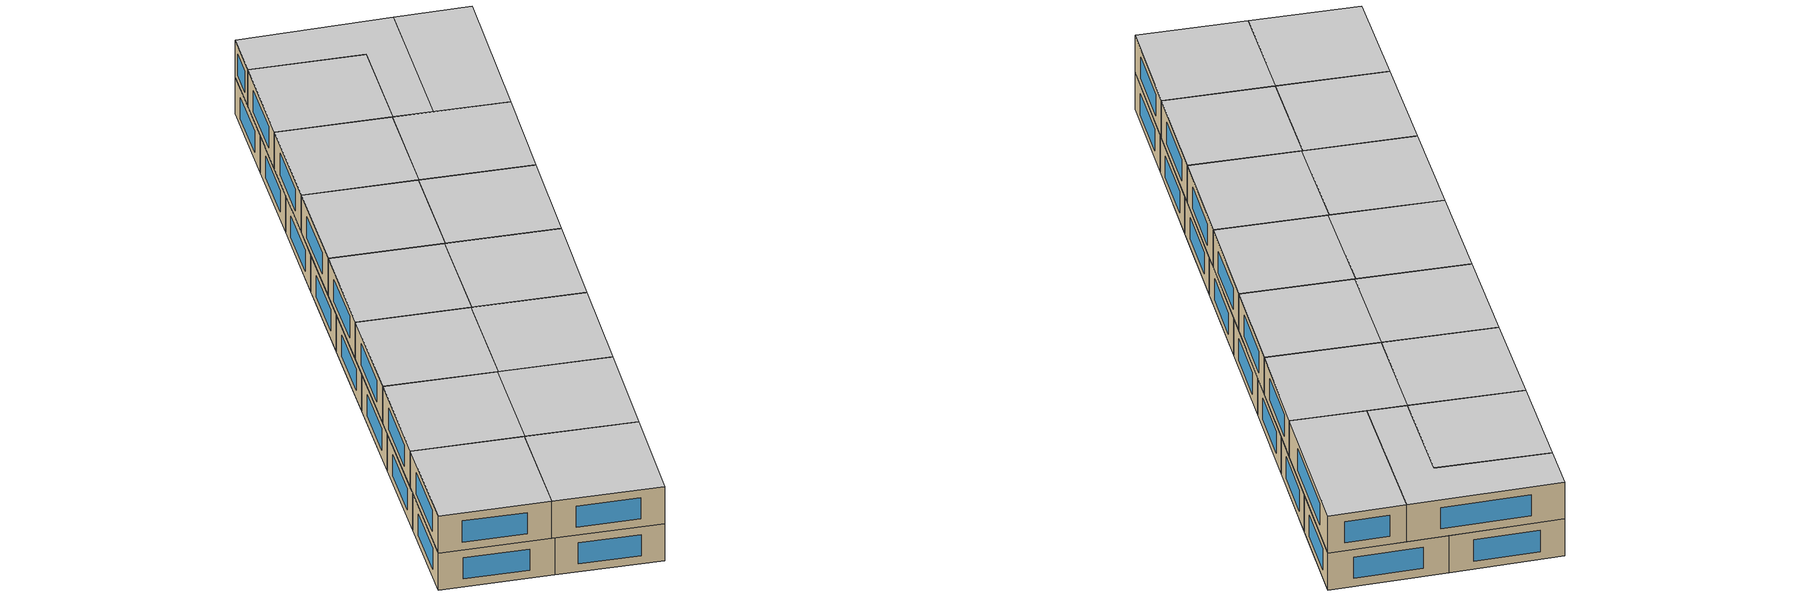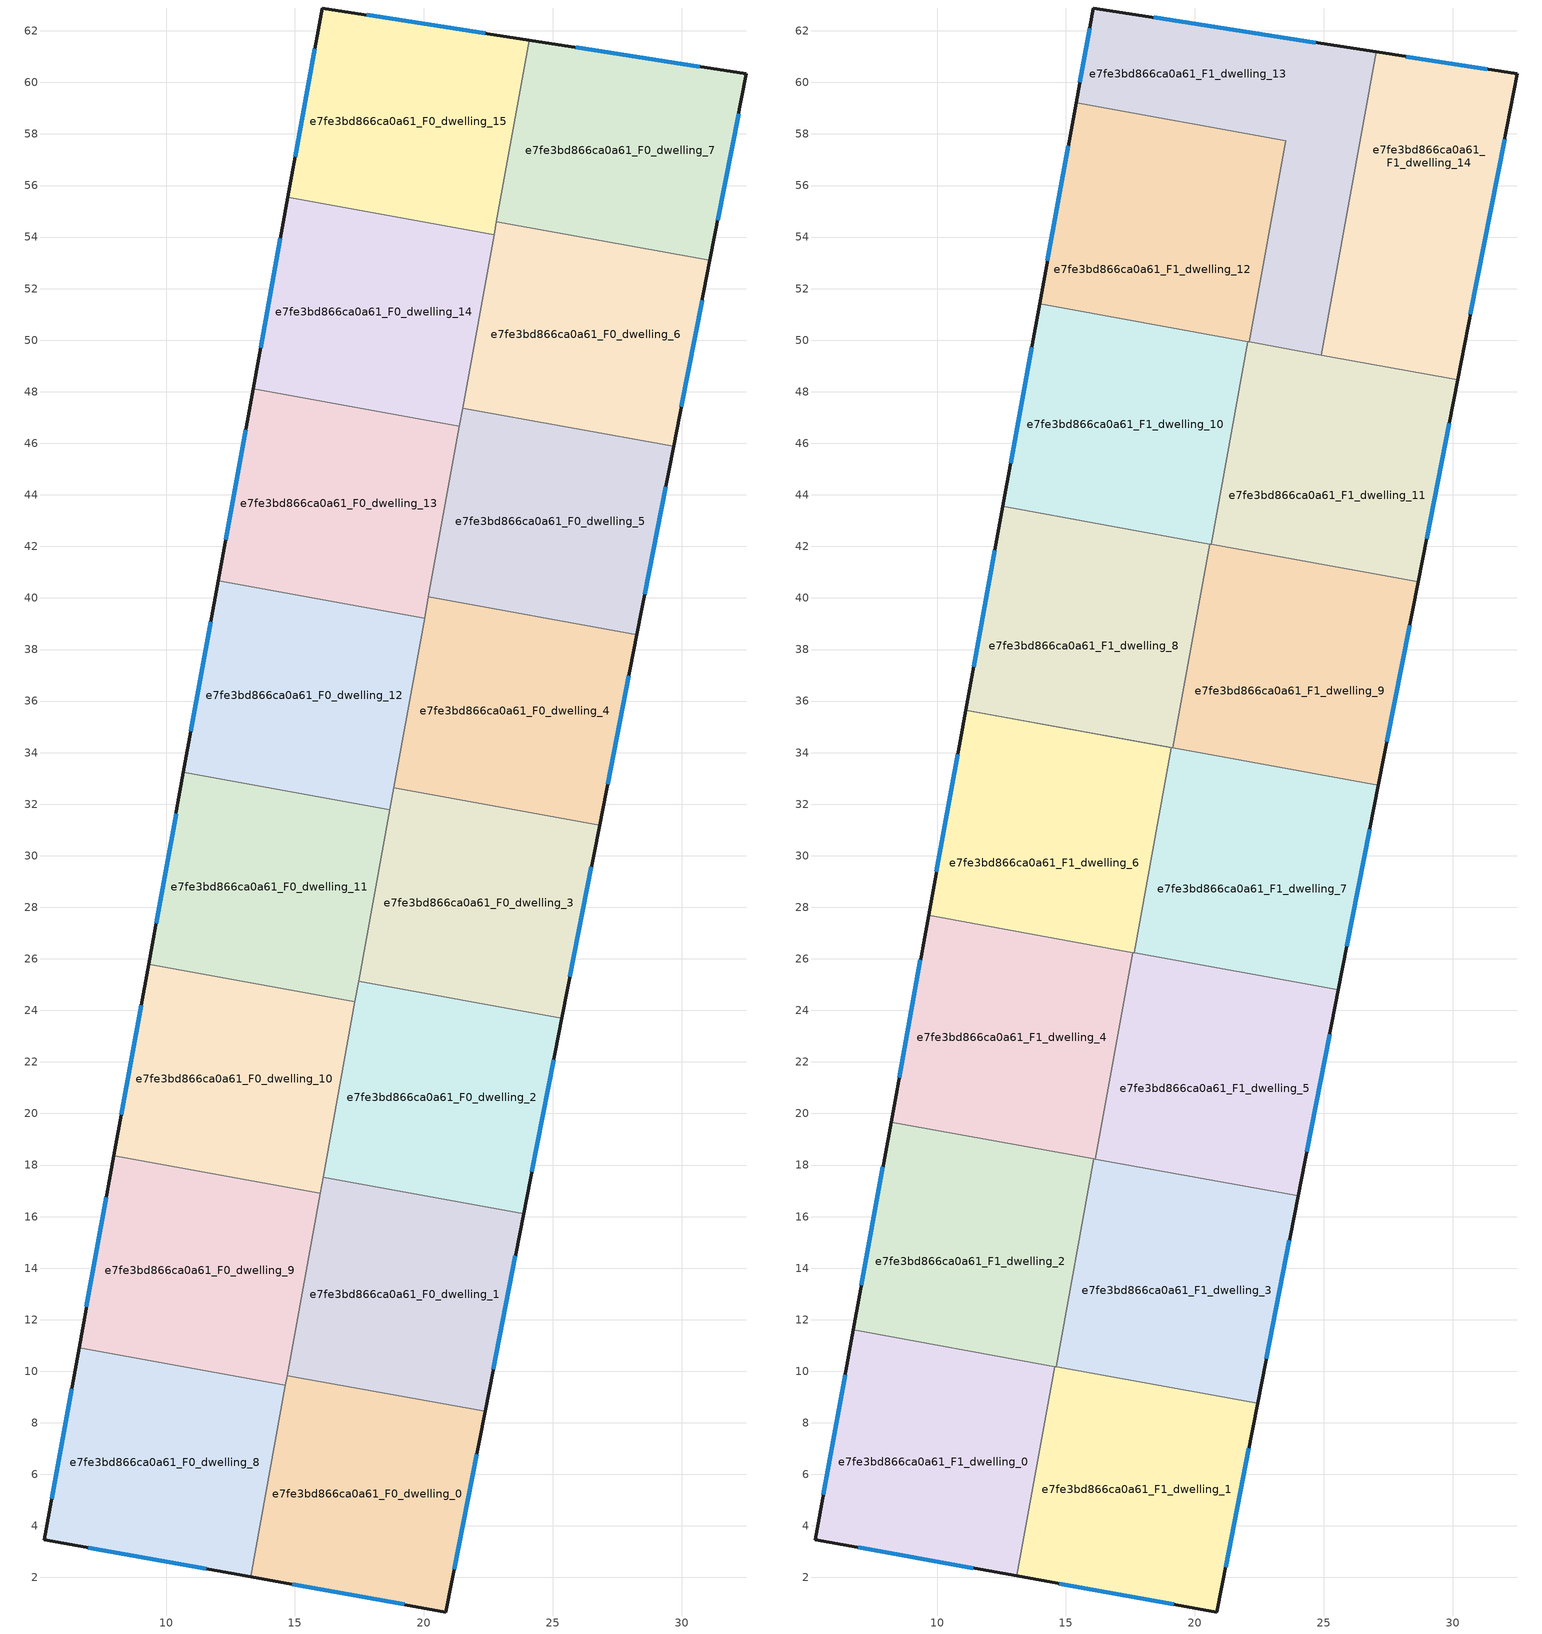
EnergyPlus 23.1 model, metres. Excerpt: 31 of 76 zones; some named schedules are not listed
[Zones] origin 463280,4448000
e7fe3bd866ca0a61_F0_dwelling_0
 floor ground (EU_floor_Construction): 22.37,8.44 20.85,0.66 13.28,2.03 14.69,9.83 z0
 wall outside (EU_wall_Construction): 13.28,2.03 20.85,0.66 22.37,8.44 z0:3
 wall to e7fe3bd866ca0a61_F0_dwelling_1 (EU_wall_Construction): 22.37,8.44 14.69,9.83 z0:3
 wall to e7fe3bd866ca0a61_F0_dwelling_8 (EU_wall_Construction): 14.63,9.46 13.28,2.03 z0:3
 wall to e7fe3bd866ca0a61_F0_dwelling_9 (EU_wall_Construction): 14.69,9.83 14.63,9.46 z0:3
 window (EU_Window_Construction): 21.18,2.33 22.05,6.77 / 14.9,1.73 19.23,0.95 z0.64:2.36
 ceiling adiabatic (EU_roof_Construction): 20.85,0.66 22.37,8.44 14.69,9.83 13.28,2.03 z3
e7fe3bd866ca0a61_F0_dwelling_1
 floor ground (EU_floor_Construction): 23.87,16.12 22.37,8.44 14.69,9.83 16.09,17.53 z0
 wall outside (EU_wall_Construction): 22.37,8.44 23.87,16.12 z0:3
 wall to e7fe3bd866ca0a61_F0_dwelling_2 (EU_wall_Construction): 23.87,16.12 16.09,17.53 z0:3
 wall to e7fe3bd866ca0a61_F0_dwelling_9 (EU_wall_Construction): 15.98,16.9 14.69,9.83 z0:3
 wall to e7fe3bd866ca0a61_F0_dwelling_10 (EU_wall_Construction): 16.09,17.53 15.98,16.9 z0:3
 window (EU_Window_Construction): 22.7,10.08 23.55,14.47 z0.64:2.36
e7fe3bd866ca0a61_F0_dwelling_10
 floor ground (EU_floor_Construction): 17.33,24.34 15.98,16.9 7.97,18.35 9.32,25.79 z0
 wall outside (EU_wall_Construction): 9.32,25.79 7.97,18.35 z0:3
 wall to e7fe3bd866ca0a61_F0_dwelling_9 (EU_wall_Construction): 7.97,18.35 15.98,16.9 z0:3
 wall to e7fe3bd866ca0a61_F0_dwelling_11 (EU_wall_Construction): 17.33,24.34 9.32,25.79 z0:3
 wall to e7fe3bd866ca0a61_F0_dwelling_2 (EU_wall_Construction): 16.09,17.53 17.33,24.34 z0:3
 window (EU_Window_Construction): 9.03,24.2 8.26,19.95 z0.64:2.36
 ceiling adiabatic (EU_roof_Construction): 16.14,18.23 17.25,24.35 9.32,25.79 8.21,19.67 z3
e7fe3bd866ca0a61_F0_dwelling_11
 floor ground (EU_floor_Construction): 18.68,31.78 17.33,24.34 9.32,25.79 10.67,33.23 z0
 wall outside (EU_wall_Construction): 10.67,33.23 9.32,25.79 z0:3
 wall to e7fe3bd866ca0a61_F0_dwelling_12 (EU_wall_Construction): 18.68,31.78 10.67,33.23 z0:3
 wall to e7fe3bd866ca0a61_F0_dwelling_3 (EU_wall_Construction): 17.47,25.13 18.68,31.78 z0:3
 wall to e7fe3bd866ca0a61_F0_dwelling_2 (EU_wall_Construction): 17.33,24.34 17.47,25.13 z0:3
 window (EU_Window_Construction): 10.39,31.64 9.61,27.38 z0.64:2.36
 ceiling adiabatic (EU_roof_Construction): 17.25,24.35 17.59,26.24 9.67,27.68 9.32,25.79 z3; 17.67,26.23 18.68,31.78 18.65,31.78 17.65,26.23 z3
e7fe3bd866ca0a61_F0_dwelling_12
 floor ground (EU_floor_Construction): 20.03,39.22 18.68,31.78 10.67,33.23 12.03,40.67 z0
 wall outside (EU_wall_Construction): 12.03,40.67 10.67,33.23 z0:3
 wall to e7fe3bd866ca0a61_F0_dwelling_13 (EU_wall_Construction): 20.03,39.22 12.03,40.67 z0:3
 wall to e7fe3bd866ca0a61_F0_dwelling_4 (EU_wall_Construction): 18.83,32.63 20.03,39.22 z0:3
 wall to e7fe3bd866ca0a61_F0_dwelling_3 (EU_wall_Construction): 18.68,31.78 18.83,32.63 z0:3
 window (EU_Window_Construction): 11.74,39.08 10.96,34.82 z0.64:2.36
 ceiling adiabatic (EU_roof_Construction): 18.68,31.78 20.03,39.22 12.03,40.67 10.67,33.23 11.11,35.64 19.09,34.19 18.65,31.78 z3
e7fe3bd866ca0a61_F0_dwelling_13
 floor ground (EU_floor_Construction): 21.38,46.66 20.03,39.22 12.03,40.67 13.38,48.11 z0
 wall outside (EU_wall_Construction): 13.38,48.11 12.03,40.67 z0:3
 wall to e7fe3bd866ca0a61_F0_dwelling_14 (EU_wall_Construction): 21.38,46.66 13.38,48.11 z0:3
 wall to e7fe3bd866ca0a61_F0_dwelling_5 (EU_wall_Construction): 20.18,40.04 21.38,46.66 z0:3
 wall to e7fe3bd866ca0a61_F0_dwelling_4 (EU_wall_Construction): 20.03,39.22 20.18,40.04 z0:3
 window (EU_Window_Construction): 13.09,46.52 12.31,42.26 z0.64:2.36
 ceiling adiabatic (EU_roof_Construction): 20.55,42.1 21.38,46.66 13.38,48.11 12.55,43.55 z3
e7fe3bd866ca0a61_F0_dwelling_14
 floor ground (EU_floor_Construction): 22.73,54.1 21.38,46.66 13.38,48.11 14.73,55.55 z0
 wall outside (EU_wall_Construction): 14.73,55.55 13.38,48.11 z0:3
 wall to e7fe3bd866ca0a61_F0_dwelling_15 (EU_wall_Construction): 22.73,54.1 14.73,55.55 z0:3
 wall to e7fe3bd866ca0a61_F0_dwelling_6 (EU_wall_Construction): 21.51,47.36 22.73,54.1 z0:3
 wall to e7fe3bd866ca0a61_F0_dwelling_5 (EU_wall_Construction): 21.38,46.66 21.5,47.36 z0:3
 window (EU_Window_Construction): 14.44,53.96 13.67,49.7 z0.64:2.36
 ceiling adiabatic (EU_roof_Construction): 21.38,46.66 22.73,54.1 14.73,55.55 13.38,48.11 z3
e7fe3bd866ca0a61_F0_dwelling_15
 floor ground (EU_floor_Construction): 24.1,61.64 22.73,54.1 14.73,55.55 16.06,62.89 z0
 wall outside (EU_wall_Construction): 24.1,61.64 16.06,62.89 14.73,55.55 z0:3
 wall to e7fe3bd866ca0a61_F0_dwelling_7 (EU_wall_Construction): 22.82,54.59 24.1,61.64 z0:3
 wall to e7fe3bd866ca0a61_F0_dwelling_6 (EU_wall_Construction): 22.73,54.1 22.82,54.59 z0:3
 window (EU_Window_Construction): 15.77,61.32 15.01,57.12 / 22.38,61.91 17.78,62.62 z0.64:2.36
e7fe3bd866ca0a61_F0_dwelling_2
 floor ground (EU_floor_Construction): 25.35,23.7 23.87,16.12 16.09,17.53 17.47,25.13 z0
 wall outside (EU_wall_Construction): 23.87,16.12 25.35,23.7 z0:3
 wall to e7fe3bd866ca0a61_F0_dwelling_3 (EU_wall_Construction): 25.35,23.7 17.47,25.13 z0:3
 window (EU_Window_Construction): 24.19,17.74 25.04,22.08 z0.64:2.36
e7fe3bd866ca0a61_F0_dwelling_3
 floor ground (EU_floor_Construction): 26.82,31.18 25.35,23.7 17.47,25.13 18.83,32.63 z0
 wall outside (EU_wall_Construction): 25.35,23.7 26.82,31.18 z0:3
 wall to e7fe3bd866ca0a61_F0_dwelling_4 (EU_wall_Construction): 26.82,31.18 18.83,32.63 z0:3
 window (EU_Window_Construction): 25.67,25.3 26.5,29.58 z0.64:2.36
e7fe3bd866ca0a61_F0_dwelling_4
 floor ground (EU_floor_Construction): 28.26,38.58 26.82,31.18 18.83,32.63 20.18,40.04 z0
 wall outside (EU_wall_Construction): 26.82,31.18 28.26,38.58 z0:3
 wall to e7fe3bd866ca0a61_F0_dwelling_5 (EU_wall_Construction): 28.26,38.58 20.18,40.04 z0:3
 window (EU_Window_Construction): 27.13,32.77 27.95,36.99 z0.64:2.36
e7fe3bd866ca0a61_F0_dwelling_5
 floor ground (EU_floor_Construction): 29.69,45.88 28.26,38.58 20.18,40.04 21.51,47.36 z0
 wall outside (EU_wall_Construction): 28.26,38.58 29.69,45.88 z0:3
 wall to e7fe3bd866ca0a61_F0_dwelling_6 (EU_wall_Construction): 29.69,45.88 21.51,47.36 z0:3
 window (EU_Window_Construction): 28.57,40.14 29.38,44.31 z0.64:2.36
 ceiling adiabatic (EU_roof_Construction): 20.63,42.08 21.59,47.35 21.51,47.36 20.55,42.1 20.58,42.09 z3
e7fe3bd866ca0a61_F0_dwelling_6
 floor ground (EU_floor_Construction): 31.1,53.09 29.69,45.88 21.51,47.36 22.82,54.59 z0
 wall outside (EU_wall_Construction): 29.69,45.88 31.1,53.09 z0:3
 wall to e7fe3bd866ca0a61_F0_dwelling_7 (EU_wall_Construction): 31.1,53.09 22.82,54.59 z0:3
 window (EU_Window_Construction): 29.99,47.42 30.79,51.55 z0.64:2.36
 ceiling adiabatic (EU_roof_Construction): 21.59,47.35 22.06,49.94 21.98,49.95 21.51,47.36 z3
e7fe3bd866ca0a61_F0_dwelling_7
 floor ground (EU_floor_Construction): 32.51,60.33 31.1,53.09 22.82,54.59 24.1,61.64 z0
 wall outside (EU_wall_Construction): 31.1,53.09 32.51,60.33 24.1,61.64 z0:3
 window (EU_Window_Construction): 30.71,60.61 25.9,61.36 / 31.4,54.64 32.21,58.78 z0.64:2.36
e7fe3bd866ca0a61_F0_dwelling_8
 floor ground (EU_floor_Construction): 14.62,9.46 13.28,2.03 5.27,3.47 6.62,10.91 z0
 wall outside (EU_wall_Construction): 6.62,10.91 5.27,3.47 13.28,2.03 z0:3
 wall to e7fe3bd866ca0a61_F0_dwelling_9 (EU_wall_Construction): 14.62,9.46 6.62,10.91 z0:3
 window (EU_Window_Construction): 6.99,3.16 11.56,2.33 / 6.33,9.32 5.56,5.06 z0.64:2.36
 ceiling adiabatic (EU_roof_Construction): 13.28,2.03 14.62,9.46 14.43,9.49 13.09,2.06 z3
e7fe3bd866ca0a61_F0_dwelling_9
 floor ground (EU_floor_Construction): 15.98,16.9 14.62,9.46 6.62,10.91 7.97,18.35 z0
 wall outside (EU_wall_Construction): 7.97,18.35 6.62,10.91 z0:3
 window (EU_Window_Construction): 7.68,16.76 6.91,12.51 z0.64:2.36
 ceiling adiabatic (EU_roof_Construction): 14.62,9.46 14.75,10.15 14.56,10.18 14.43,9.49 z3
e7fe3bd866ca0a61_F1_dwelling_0
 floor to e7fe3bd866ca0a61_F0_dwelling_8 (EU_floor_Construction): 14.43,9.49 13.09,2.06 5.27,3.47 6.62,10.91 z3
 floor to e7fe3bd866ca0a61_F0_dwelling_9 (EU_floor_Construction): 14.56,10.18 14.43,9.49 6.62,10.91 6.75,11.6 z3
 wall outside (EU_wall_Construction): 6.75,11.6 5.27,3.47 13.09,2.06 z3:6
 wall to e7fe3bd866ca0a61_F1_dwelling_1 (EU_wall_Construction): 13.09,2.06 14.56,10.18 z3:6
 wall to e7fe3bd866ca0a61_F1_dwelling_2 (EU_wall_Construction): 14.56,10.18 6.75,11.6 z3:6
 window (EU_Window_Construction): 6.95,3.17 11.41,2.36 / 6.43,9.86 5.59,5.21 z3.64:5.36
 ceiling to e7fe3bd866ca0a61_F2_dwelling_0 (EU_floor_Construction): 13.09,2.06 14.56,10.18 6.75,11.6 5.27,3.47 z6
e7fe3bd866ca0a61_F1_dwelling_1
 floor to e7fe3bd866ca0a61_F0_dwelling_1 (EU_floor_Construction): 22.44,8.75 22.37,8.44 14.69,9.83 14.75,10.15 z3
 floor adiabatic (EU_floor_Construction): 22.44,8.75 20.85,0.66 13.09,2.06 14.56,10.18 14.75,10.15 14.69,9.83 22.37,8.44 z3
 wall outside (EU_wall_Construction): 13.09,2.06 20.85,0.66 22.44,8.75 z3:6
 wall to e7fe3bd866ca0a61_F1_dwelling_3 (EU_wall_Construction): 22.44,8.75 14.62,10.17 z3:6
 wall to e7fe3bd866ca0a61_F1_dwelling_2 (EU_wall_Construction): 14.62,10.17 14.56,10.18 z3:6
 window (EU_Window_Construction): 14.75,1.76 19.19,0.96 / 21.19,2.39 22.1,7.02 z3.64:5.36
 ceiling to e7fe3bd866ca0a61_F2_dwelling_1 (EU_floor_Construction): 20.85,0.66 22.44,8.75 14.56,10.18 13.09,2.06 z6
e7fe3bd866ca0a61_F1_dwelling_10
 floor adiabatic (EU_floor_Construction): 22.06,49.94 20.63,42.08 12.55,43.55 13.97,51.41 z3
 wall outside (EU_wall_Construction): 13.97,51.41 12.55,43.55 z3:6
 wall to e7fe3bd866ca0a61_F1_dwelling_11 (EU_wall_Construction): 20.63,42.08 22.06,49.94 z3:6
 wall to e7fe3bd866ca0a61_F1_dwelling_8 (EU_wall_Construction): 12.55,43.55 20.58,42.09 z3:6
 wall to e7fe3bd866ca0a61_F1_dwelling_12 (EU_wall_Construction): 22.06,49.94 13.97,51.41 z3:6
 wall to e7fe3bd866ca0a61_F1_dwelling_9 (EU_wall_Construction): 20.58,42.09 20.63,42.08 z3:6
 window (EU_Window_Construction): 13.67,49.72 12.85,45.23 z3.64:5.36
 ceiling to e7fe3bd866ca0a61_F2_dwelling_10 (EU_floor_Construction): 20.63,42.08 22.06,49.94 13.97,51.41 12.55,43.55 z6
e7fe3bd866ca0a61_F1_dwelling_11
 floor to e7fe3bd866ca0a61_F0_dwelling_5 (EU_floor_Construction): 29.69,45.88 28.66,40.63 20.63,42.08 21.59,47.35 z3
 floor to e7fe3bd866ca0a61_F0_dwelling_6 (EU_floor_Construction): 30.19,48.46 29.69,45.88 21.59,47.35 22.06,49.94 z3
 wall outside (EU_wall_Construction): 28.66,40.62 30.19,48.46 z3:6
 wall to e7fe3bd866ca0a61_F1_dwelling_9 (EU_wall_Construction): 20.63,42.08 28.66,40.62 z3:6
 wall to e7fe3bd866ca0a61_F1_dwelling_14 (EU_wall_Construction): 30.19,48.46 24.9,49.42 z3:6
 wall to e7fe3bd866ca0a61_F1_dwelling_13 (EU_wall_Construction): 24.9,49.42 22.11,49.93 z3:6
 wall to e7fe3bd866ca0a61_F1_dwelling_12 (EU_wall_Construction): 22.11,49.93 22.06,49.94 z3:6
 window (EU_Window_Construction): 28.99,42.3 29.86,46.78 z3.64:5.36
 ceiling to e7fe3bd866ca0a61_F2_dwelling_11 (EU_floor_Construction): 28.66,40.62 30.19,48.46 22.06,49.94 20.63,42.08 z6
e7fe3bd866ca0a61_F1_dwelling_12
 floor adiabatic (EU_floor_Construction): 22.73,54.1 21.98,49.95 13.97,51.41 14.73,55.55 z3
 floor to e7fe3bd866ca0a61_F0_dwelling_15 (EU_floor_Construction): 23.39,57.76 22.73,54.1 14.73,55.55 15.39,59.21 z3
 floor to e7fe3bd866ca0a61_F0_dwelling_7 (EU_floor_Construction): 23.53,57.74 22.95,54.57 22.82,54.59 23.39,57.76 z3
 floor to e7fe3bd866ca0a61_F0_dwelling_6 (EU_floor_Construction): 22.95,54.57 22.11,49.93 21.98,49.95 22.82,54.59 z3
 wall outside (EU_wall_Construction): 15.39,59.21 13.97,51.41 z3:6
 wall to e7fe3bd866ca0a61_F1_dwelling_13 (EU_wall_Construction): 22.11,49.93 23.53,57.74 15.39,59.21 z3:6
 window (EU_Window_Construction): 15.09,57.54 14.28,53.08 z3.64:5.36
 ceiling to e7fe3bd866ca0a61_F2_dwelling_12 (EU_floor_Construction): 22.11,49.93 23.53,57.74 15.39,59.21 13.97,51.41 z6
e7fe3bd866ca0a61_F1_dwelling_13
 floor to e7fe3bd866ca0a61_F0_dwelling_15 (EU_floor_Construction): 24.1,61.64 23.39,57.76 15.39,59.21 16.06,62.89 z3
 floor to e7fe3bd866ca0a61_F0_dwelling_7 (EU_floor_Construction): 27.04,61.18 25.75,54.06 22.95,54.57 23.53,57.74 23.39,57.76 24.1,61.64 z3
 floor to e7fe3bd866ca0a61_F0_dwelling_6 (EU_floor_Construction): 25.75,54.06 24.9,49.42 22.11,49.93 22.95,54.57 z3
 wall outside (EU_wall_Construction): 27.04,61.18 16.06,62.89 15.39,59.21 z3:6
 wall to e7fe3bd866ca0a61_F1_dwelling_14 (EU_wall_Construction): 24.9,49.42 27.04,61.18 z3:6
 window (EU_Window_Construction): 15.92,62.1 15.53,60 / 24.69,61.55 18.41,62.52 z3.64:5.36
 ceiling to e7fe3bd866ca0a61_F2_dwelling_13 (EU_floor_Construction): 24.9,49.42 27.04,61.18 16.06,62.89 15.39,59.21 23.53,57.74 22.11,49.93 z6
e7fe3bd866ca0a61_F1_dwelling_14
 floor to e7fe3bd866ca0a61_F0_dwelling_7 (EU_floor_Construction): 32.51,60.33 31.1,53.09 25.75,54.06 27.04,61.18 z3
 floor to e7fe3bd866ca0a61_F0_dwelling_6 (EU_floor_Construction): 31.1,53.09 30.19,48.46 24.9,49.42 25.75,54.06 z3
 wall outside (EU_wall_Construction): 30.19,48.46 32.51,60.33 27.04,61.18 z3:6
 window (EU_Window_Construction): 31.34,60.51 28.21,61 / 30.69,51 32.01,57.79 z3.64:5.36
 ceiling to e7fe3bd866ca0a61_F2_dwelling_14 (EU_floor_Construction): 30.19,48.46 32.51,60.33 27.04,61.18 24.9,49.42 z6
e7fe3bd866ca0a61_F1_dwelling_2
 floor to e7fe3bd866ca0a61_F0_dwelling_9 (EU_floor_Construction): 15.84,16.92 14.62,10.17 6.75,11.6 7.97,18.35 z3
 floor to e7fe3bd866ca0a61_F0_dwelling_10 (EU_floor_Construction): 16.08,18.24 15.84,16.92 7.97,18.35 8.21,19.67 z3
 wall outside (EU_wall_Construction): 8.21,19.67 6.75,11.6 z3:6
 wall to e7fe3bd866ca0a61_F1_dwelling_3 (EU_wall_Construction): 14.62,10.17 16.08,18.24 z3:6
 wall to e7fe3bd866ca0a61_F1_dwelling_4 (EU_wall_Construction): 16.08,18.24 8.21,19.67 z3:6
 window (EU_Window_Construction): 7.9,17.94 7.06,13.33 z3.64:5.36
 ceiling to e7fe3bd866ca0a61_F2_dwelling_2 (EU_floor_Construction): 14.62,10.17 16.08,18.24 8.21,19.67 6.75,11.6 z6
e7fe3bd866ca0a61_F1_dwelling_3
 floor to e7fe3bd866ca0a61_F0_dwelling_1 (EU_floor_Construction): 23.87,16.12 22.44,8.75 14.75,10.15 16.09,17.53 z3
 floor to e7fe3bd866ca0a61_F0_dwelling_2 (EU_floor_Construction): 24.01,16.8 23.87,16.12 16.09,17.53 16.22,18.22 z3
 floor to e7fe3bd866ca0a61_F0_dwelling_9 (EU_floor_Construction): 15.98,16.9 14.75,10.15 14.62,10.17 15.84,16.92 z3
 floor to e7fe3bd866ca0a61_F0_dwelling_10 (EU_floor_Construction): 16.22,18.22 15.98,16.9 15.84,16.92 16.08,18.24 z3
 wall outside (EU_wall_Construction): 22.44,8.75 24.01,16.8 z3:6
 wall to e7fe3bd866ca0a61_F1_dwelling_5 (EU_wall_Construction): 24.01,16.8 16.14,18.23 z3:6
 wall to e7fe3bd866ca0a61_F1_dwelling_4 (EU_wall_Construction): 16.14,18.23 16.08,18.24 z3:6
 window (EU_Window_Construction): 22.77,10.48 23.67,15.08 z3.64:5.36
 ceiling to e7fe3bd866ca0a61_F2_dwelling_3 (EU_floor_Construction): 22.44,8.75 24.01,16.8 16.08,18.24 14.62,10.17 z6
e7fe3bd866ca0a61_F1_dwelling_4
 floor adiabatic (EU_floor_Construction): 17.59,26.24 16.14,18.23 8.21,19.67 9.67,27.68 z3
 wall outside (EU_wall_Construction): 9.67,27.68 8.21,19.67 z3:6
 wall to e7fe3bd866ca0a61_F1_dwelling_5 (EU_wall_Construction): 16.14,18.23 17.59,26.24 z3:6
 wall to e7fe3bd866ca0a61_F1_dwelling_6 (EU_wall_Construction): 17.59,26.24 9.67,27.68 z3:6
 window (EU_Window_Construction): 9.36,25.97 8.52,21.39 z3.64:5.36
 ceiling to e7fe3bd866ca0a61_F2_dwelling_4 (EU_floor_Construction): 16.14,18.23 17.59,26.24 9.67,27.68 8.21,19.67 z6
e7fe3bd866ca0a61_F1_dwelling_5
 floor to e7fe3bd866ca0a61_F0_dwelling_2 (EU_floor_Construction): 25.35,23.7 24.01,16.8 16.22,18.22 17.47,25.13 z3
 floor to e7fe3bd866ca0a61_F0_dwelling_11 (EU_floor_Construction): 17.67,26.23 17.33,24.34 17.25,24.35 17.59,26.24 17.65,26.23 z3
 floor to e7fe3bd866ca0a61_F0_dwelling_10 (EU_floor_Construction): 17.33,24.34 16.22,18.22 16.14,18.23 17.25,24.35 z3
 floor to e7fe3bd866ca0a61_F0_dwelling_3 (EU_floor_Construction): 25.57,24.8 25.35,23.7 17.47,25.13 17.67,26.23 z3
 wall outside (EU_wall_Construction): 24.01,16.8 25.57,24.8 z3:6
 wall to e7fe3bd866ca0a61_F1_dwelling_7 (EU_wall_Construction): 25.57,24.8 17.65,26.23 z3:6
 wall to e7fe3bd866ca0a61_F1_dwelling_6 (EU_wall_Construction): 17.64,26.23 17.59,26.24 z3:6
 window (EU_Window_Construction): 24.34,18.51 25.23,23.08 z3.64:5.36
 ceiling to e7fe3bd866ca0a61_F2_dwelling_5 (EU_floor_Construction): 24.01,16.8 25.57,24.8 17.59,26.24 16.14,18.23 z6
e7fe3bd866ca0a61_F1_dwelling_6
 floor to e7fe3bd866ca0a61_F0_dwelling_11 (EU_floor_Construction): 18.65,31.78 17.65,26.23 9.67,27.68 10.68,33.23 z3
 floor to e7fe3bd866ca0a61_F0_dwelling_12 (EU_floor_Construction): 19.09,34.19 18.65,31.78 10.68,33.23 11.11,35.64 z3
 wall outside (EU_wall_Construction): 11.11,35.64 9.67,27.68 z3:6
 wall to e7fe3bd866ca0a61_F1_dwelling_7 (EU_wall_Construction): 17.65,26.23 19.09,34.19 11.11,35.64 z3:6
 window (EU_Window_Construction): 10.8,33.94 9.98,29.39 z3.64:5.36
 ceiling to e7fe3bd866ca0a61_F2_dwelling_6 (EU_floor_Construction): 17.65,26.23 19.09,34.19 11.11,35.64 9.67,27.68 z6
e7fe3bd866ca0a61_F1_dwelling_7
 floor to e7fe3bd866ca0a61_F0_dwelling_3 (EU_floor_Construction): 26.82,31.18 25.57,24.8 17.67,26.23 18.83,32.63 z3
 floor to e7fe3bd866ca0a61_F0_dwelling_4 (EU_floor_Construction): 27.12,32.74 26.82,31.18 18.83,32.63 19.11,34.19 z3
 floor adiabatic (EU_floor_Construction): 19.11,34.19 17.67,26.23 17.65,26.23 19.09,34.19 z3
 wall outside (EU_wall_Construction): 25.57,24.8 27.12,32.74 z3:6
 wall to e7fe3bd866ca0a61_F1_dwelling_8 (EU_wall_Construction): 19.14,34.18 11.11,35.64 z3:6
 wall to e7fe3bd866ca0a61_F1_dwelling_9 (EU_wall_Construction): 27.12,32.74 19.14,34.18 z3:6
 window (EU_Window_Construction): 25.9,26.5 26.79,31.04 z3.64:5.36
 ceiling to e7fe3bd866ca0a61_F2_dwelling_7 (EU_floor_Construction): 25.57,24.8 27.12,32.74 19.09,34.19 17.65,26.23 z6
e7fe3bd866ca0a61_F1_dwelling_8
 floor to e7fe3bd866ca0a61_F0_dwelling_13 (EU_floor_Construction): 20.55,42.1 20.03,39.22 12.03,40.67 12.55,43.55 z3
 floor to e7fe3bd866ca0a61_F0_dwelling_4 (EU_floor_Construction): 20.21,40.04 19.14,34.18 19.11,34.19 20.18,40.04 z3
 floor to e7fe3bd866ca0a61_F0_dwelling_5 (EU_floor_Construction): 20.58,42.09 20.21,40.04 20.18,40.04 20.55,42.1 z3
 floor adiabatic (EU_floor_Construction): 20.55,42.1 19.11,34.19 11.11,35.64 12.03,40.67 20.03,39.22 z3
 wall outside (EU_wall_Construction): 12.55,43.55 11.11,35.64 z3:6
 wall to e7fe3bd866ca0a61_F1_dwelling_9 (EU_wall_Construction): 19.14,34.18 20.58,42.09 z3:6
 window (EU_Window_Construction): 12.24,41.86 11.42,37.34 z3.64:5.36
 ceiling to e7fe3bd866ca0a61_F2_dwelling_8 (EU_floor_Construction): 19.14,34.18 20.58,42.09 12.55,43.55 11.11,35.64 z6
e7fe3bd866ca0a61_F1_dwelling_9
 floor to e7fe3bd866ca0a61_F0_dwelling_4 (EU_floor_Construction): 28.26,38.58 27.12,32.74 19.14,34.18 20.21,40.04 z3
 floor to e7fe3bd866ca0a61_F0_dwelling_5 (EU_floor_Construction): 28.66,40.63 28.26,38.58 20.21,40.04 20.58,42.09 20.63,42.08 z3
 wall outside (EU_wall_Construction): 27.12,32.74 28.66,40.62 z3:6
 window (EU_Window_Construction): 27.45,34.43 28.33,38.94 z3.64:5.36
 ceiling to e7fe3bd866ca0a61_F2_dwelling_9 (EU_floor_Construction): 27.12,32.74 28.66,40.62 20.58,42.09 19.14,34.18 z6
[Building]
EU S2 Campaign: North Axis=0; Terrain=City; Solar Distribution=FullExterior
[Site:Location]
Yerevan-Zvartnots.Intl.AP: Latitude=40.15; Longitude=44.383; Time Zone=4; Elevation=854
[SizingPeriod:WeatherFileDays]
AnnualSizingPeriod: Begin Month=1; Begin Day of Month=1; End Month=12; End Day of Month=31; Day of Week for Start Day=Monday; Use Weather File Daylight Saving Period=No; Use Weather File Rain and Snow Indicators=No
[MATERIAL]
EU_InternalMass_Material: Roughness=MediumRough; Thickness=0.1; Conductivity=1; Density=1800; Specific Heat=900; Thermal Absorptance=0.9; Solar Absorptance=0.7; Visible Absorptance=0.7
[MATERIAL:NOMASS] Roughness=MediumRough; Thermal Absorptance=0.9; Solar Absorptance=0.7; Visible Absorptance=0.7
Name | Thermal Resistance
EU_wall_NoMass | 1.05043
EU_roof_NoMass | 1.45357
EU_floor_NoMass | 0.478065
[WINDOWMATERIAL:SIMPLEGLAZINGSYSTEM]
EU_Window_SimpleGlazing: UFactor=2.5566; Solar Heat Gain Coefficient=0.75; Visible Transmittance=0.75
[CONSTRUCTION]
EU_wall_Construction: EU_wall_NoMass
EU_roof_Construction: EU_roof_NoMass
EU_floor_Construction: EU_floor_NoMass
EU_Window_Construction: EU_Window_SimpleGlazing
EU_InternalMass_Construction: EU_InternalMass_Material
[ZONE] Type=1; Multiplier=1; Ceiling Height=autocalculate; Floor Area=autocalculate; Part of Total Floor Area=Yes
Name | Volume
e7fe3bd866ca0a61_F0_dwelling_0 | 184.469
e7fe3bd866ca0a61_F1_dwelling_0; e7fe3bd866ca0a61_F1_dwelling_11 | 196.777
e7fe3bd866ca0a61_F0_dwelling_1 | 184.443
e7fe3bd866ca0a61_F1_dwelling_1 | 196.783
e7fe3bd866ca0a61_F0_dwelling_10 | 184.465
e7fe3bd866ca0a61_F1_dwelling_10 | 196.8
e7fe3bd866ca0a61_F0_dwelling_11 | 184.504
e7fe3bd866ca0a61_F0_dwelling_12; e7fe3bd866ca0a61_F0_dwelling_14 | 184.475
e7fe3bd866ca0a61_F1_dwelling_12 | 196.77
e7fe3bd866ca0a61_F0_dwelling_13 | 184.47
e7fe3bd866ca0a61_F1_dwelling_13 | 196.759
e7fe3bd866ca0a61_F1_dwelling_14 | 196.773
e7fe3bd866ca0a61_F0_dwelling_15 | 184.487
e7fe3bd866ca0a61_F0_dwelling_2 | 184.457
e7fe3bd866ca0a61_F1_dwelling_2 | 196.776
e7fe3bd866ca0a61_F0_dwelling_3; e7fe3bd866ca0a61_F0_dwelling_7 | 184.471
e7fe3bd866ca0a61_F1_dwelling_3 | 196.771
e7fe3bd866ca0a61_F0_dwelling_4 | 184.477
e7fe3bd866ca0a61_F1_dwelling_4; e7fe3bd866ca0a61_F1_dwelling_8 | 196.752
e7fe3bd866ca0a61_F0_dwelling_5 | 184.459
e7fe3bd866ca0a61_F1_dwelling_5 | 196.767
e7fe3bd866ca0a61_F0_dwelling_6 | 184.485
e7fe3bd866ca0a61_F1_dwelling_6 | 196.754
e7fe3bd866ca0a61_F1_dwelling_7 | 196.79
e7fe3bd866ca0a61_F0_dwelling_8 | 184.473
e7fe3bd866ca0a61_F0_dwelling_9 | 184.479
e7fe3bd866ca0a61_F1_dwelling_9 | 196.757
[INTERNALMASS] Construction=EU_InternalMass_Construction
Name | Zone or ZoneList | Surface Area
e7fe3bd866ca0a61_F0_dwelling_0_EU_InternalMass | e7fe3bd866ca0a61_F0_dwelling_0 | 61.4895
e7fe3bd866ca0a61_F0_dwelling_1_EU_InternalMass | e7fe3bd866ca0a61_F0_dwelling_1 | 61.4812
e7fe3bd866ca0a61_F0_dwelling_2_EU_InternalMass | e7fe3bd866ca0a61_F0_dwelling_2 | 61.4857
e7fe3bd866ca0a61_F0_dwelling_3_EU_InternalMass | e7fe3bd866ca0a61_F0_dwelling_3 | 61.4902
e7fe3bd866ca0a61_F0_dwelling_4_EU_InternalMass | e7fe3bd866ca0a61_F0_dwelling_4 | 61.4921
e7fe3bd866ca0a61_F0_dwelling_5_EU_InternalMass | e7fe3bd866ca0a61_F0_dwelling_5 | 61.4865
e7fe3bd866ca0a61_F0_dwelling_6_EU_InternalMass | e7fe3bd866ca0a61_F0_dwelling_6 | 61.4951
e7fe3bd866ca0a61_F0_dwelling_7_EU_InternalMass | e7fe3bd866ca0a61_F0_dwelling_7 | 61.4905
e7fe3bd866ca0a61_F0_dwelling_8_EU_InternalMass | e7fe3bd866ca0a61_F0_dwelling_8 | 61.4911
e7fe3bd866ca0a61_F0_dwelling_9_EU_InternalMass | e7fe3bd866ca0a61_F0_dwelling_9 | 61.4932
e7fe3bd866ca0a61_F0_dwelling_10_EU_InternalMass | e7fe3bd866ca0a61_F0_dwelling_10 | 61.4884
e7fe3bd866ca0a61_F0_dwelling_11_EU_InternalMass | e7fe3bd866ca0a61_F0_dwelling_11 | 61.5012
e7fe3bd866ca0a61_F0_dwelling_12_EU_InternalMass | e7fe3bd866ca0a61_F0_dwelling_12 | 61.4918
e7fe3bd866ca0a61_F0_dwelling_13_EU_InternalMass | e7fe3bd866ca0a61_F0_dwelling_13 | 61.4899
e7fe3bd866ca0a61_F0_dwelling_14_EU_InternalMass | e7fe3bd866ca0a61_F0_dwelling_14 | 61.4918
e7fe3bd866ca0a61_F0_dwelling_15_EU_InternalMass | e7fe3bd866ca0a61_F0_dwelling_15 | 61.4957
e7fe3bd866ca0a61_F1_dwelling_0_EU_InternalMass | e7fe3bd866ca0a61_F1_dwelling_0 | 65.5916
e7fe3bd866ca0a61_F1_dwelling_1_EU_InternalMass | e7fe3bd866ca0a61_F1_dwelling_1 | 65.595
e7fe3bd866ca0a61_F1_dwelling_2_EU_InternalMass | e7fe3bd866ca0a61_F1_dwelling_2 | 65.5923
e7fe3bd866ca0a61_F1_dwelling_3_EU_InternalMass | e7fe3bd866ca0a61_F1_dwelling_3 | 65.5889
e7fe3bd866ca0a61_F1_dwelling_4_EU_InternalMass | e7fe3bd866ca0a61_F1_dwelling_4 | 65.5824
e7fe3bd866ca0a61_F1_dwelling_5_EU_InternalMass | e7fe3bd866ca0a61_F1_dwelling_5 | 65.5895
e7fe3bd866ca0a61_F1_dwelling_6_EU_InternalMass | e7fe3bd866ca0a61_F1_dwelling_6 | 65.5876
e7fe3bd866ca0a61_F1_dwelling_7_EU_InternalMass | e7fe3bd866ca0a61_F1_dwelling_7 | 65.6001
e7fe3bd866ca0a61_F1_dwelling_8_EU_InternalMass | e7fe3bd866ca0a61_F1_dwelling_8 | 65.5867
e7fe3bd866ca0a61_F1_dwelling_9_EU_InternalMass | e7fe3bd866ca0a61_F1_dwelling_9 | 65.587
e7fe3bd866ca0a61_F1_dwelling_10_EU_InternalMass | e7fe3bd866ca0a61_F1_dwelling_10 | 65.6015
e7fe3bd866ca0a61_F1_dwelling_11_EU_InternalMass | e7fe3bd866ca0a61_F1_dwelling_11 | 65.5932
e7fe3bd866ca0a61_F1_dwelling_12_EU_InternalMass | e7fe3bd866ca0a61_F1_dwelling_12 | 65.5883
e7fe3bd866ca0a61_F1_dwelling_13_EU_InternalMass | e7fe3bd866ca0a61_F1_dwelling_13 | 65.5863
e7fe3bd866ca0a61_F1_dwelling_14_EU_InternalMass | e7fe3bd866ca0a61_F1_dwelling_14 | 65.5901
[OTHEREQUIPMENT] Fuel Type=Electricity; Design Level Calculation Method=Watts/Area; Power per Zone Floor Area=1; Fraction Latent=0; Fraction Radiant=0; Fraction Lost=0; Carbon Dioxide Generation Rate=0; EndUse Subcategory=EU_Step8_InternalGains
Name | Zone or ZoneList or Space or SpaceList | Schedule
EU_Step8_InternalGain_e7fe3bd866ca0a61_F0_dwelling_0_f000 | e7fe3bd866ca0a61_F0_dwelling_0 | EU_Step8_GainSchedule_e7fe3bd866ca0a61_F0_dwelling_0_f000
EU_Step8_InternalGain_e7fe3bd866ca0a61_F0_dwelling_1_f000 | e7fe3bd866ca0a61_F0_dwelling_1 | EU_Step8_GainSchedule_e7fe3bd866ca0a61_F0_dwelling_1_f000
EU_Step8_InternalGain_e7fe3bd866ca0a61_F0_dwelling_2_f000 | e7fe3bd866ca0a61_F0_dwelling_2 | EU_Step8_GainSchedule_e7fe3bd866ca0a61_F0_dwelling_2_f000
EU_Step8_InternalGain_e7fe3bd866ca0a61_F0_dwelling_3_f000 | e7fe3bd866ca0a61_F0_dwelling_3 | EU_Step8_GainSchedule_e7fe3bd866ca0a61_F0_dwelling_3_f000
EU_Step8_InternalGain_e7fe3bd866ca0a61_F0_dwelling_4_f000 | e7fe3bd866ca0a61_F0_dwelling_4 | EU_Step8_GainSchedule_e7fe3bd866ca0a61_F0_dwelling_4_f000
EU_Step8_InternalGain_e7fe3bd866ca0a61_F0_dwelling_5_f000 | e7fe3bd866ca0a61_F0_dwelling_5 | EU_Step8_GainSchedule_e7fe3bd866ca0a61_F0_dwelling_5_f000
EU_Step8_InternalGain_e7fe3bd866ca0a61_F0_dwelling_6_f000 | e7fe3bd866ca0a61_F0_dwelling_6 | EU_Step8_GainSchedule_e7fe3bd866ca0a61_F0_dwelling_6_f000
EU_Step8_InternalGain_e7fe3bd866ca0a61_F0_dwelling_7_f000 | e7fe3bd866ca0a61_F0_dwelling_7 | EU_Step8_GainSchedule_e7fe3bd866ca0a61_F0_dwelling_7_f000
EU_Step8_InternalGain_e7fe3bd866ca0a61_F0_dwelling_8_f000 | e7fe3bd866ca0a61_F0_dwelling_8 | EU_Step8_GainSchedule_e7fe3bd866ca0a61_F0_dwelling_8_f000
EU_Step8_InternalGain_e7fe3bd866ca0a61_F0_dwelling_9_f000 | e7fe3bd866ca0a61_F0_dwelling_9 | EU_Step8_GainSchedule_e7fe3bd866ca0a61_F0_dwelling_9_f000
EU_Step8_InternalGain_e7fe3bd866ca0a61_F0_dwelling_10_f000 | e7fe3bd866ca0a61_F0_dwelling_10 | EU_Step8_GainSchedule_e7fe3bd866ca0a61_F0_dwelling_10_f000
EU_Step8_InternalGain_e7fe3bd866ca0a61_F0_dwelling_11_f000 | e7fe3bd866ca0a61_F0_dwelling_11 | EU_Step8_GainSchedule_e7fe3bd866ca0a61_F0_dwelling_11_f000
EU_Step8_InternalGain_e7fe3bd866ca0a61_F0_dwelling_12_f000 | e7fe3bd866ca0a61_F0_dwelling_12 | EU_Step8_GainSchedule_e7fe3bd866ca0a61_F0_dwelling_12_f000
EU_Step8_InternalGain_e7fe3bd866ca0a61_F0_dwelling_13_f000 | e7fe3bd866ca0a61_F0_dwelling_13 | EU_Step8_GainSchedule_e7fe3bd866ca0a61_F0_dwelling_13_f000
EU_Step8_InternalGain_e7fe3bd866ca0a61_F0_dwelling_14_f000 | e7fe3bd866ca0a61_F0_dwelling_14 | EU_Step8_GainSchedule_e7fe3bd866ca0a61_F0_dwelling_14_f000
EU_Step8_InternalGain_e7fe3bd866ca0a61_F0_dwelling_15_f000 | e7fe3bd866ca0a61_F0_dwelling_15 | EU_Step8_GainSchedule_e7fe3bd866ca0a61_F0_dwelling_15_f000
EU_Step8_InternalGain_e7fe3bd866ca0a61_F1_dwelling_0_f000 | e7fe3bd866ca0a61_F1_dwelling_0 | EU_Step8_GainSchedule_e7fe3bd866ca0a61_F1_dwelling_0_f000
EU_Step8_InternalGain_e7fe3bd866ca0a61_F1_dwelling_1_f000 | e7fe3bd866ca0a61_F1_dwelling_1 | EU_Step8_GainSchedule_e7fe3bd866ca0a61_F1_dwelling_1_f000
EU_Step8_InternalGain_e7fe3bd866ca0a61_F1_dwelling_2_f000 | e7fe3bd866ca0a61_F1_dwelling_2 | EU_Step8_GainSchedule_e7fe3bd866ca0a61_F1_dwelling_2_f000
EU_Step8_InternalGain_e7fe3bd866ca0a61_F1_dwelling_3_f000 | e7fe3bd866ca0a61_F1_dwelling_3 | EU_Step8_GainSchedule_e7fe3bd866ca0a61_F1_dwelling_3_f000
EU_Step8_InternalGain_e7fe3bd866ca0a61_F1_dwelling_4_f000 | e7fe3bd866ca0a61_F1_dwelling_4 | EU_Step8_GainSchedule_e7fe3bd866ca0a61_F1_dwelling_4_f000
EU_Step8_InternalGain_e7fe3bd866ca0a61_F1_dwelling_5_f000 | e7fe3bd866ca0a61_F1_dwelling_5 | EU_Step8_GainSchedule_e7fe3bd866ca0a61_F1_dwelling_5_f000
EU_Step8_InternalGain_e7fe3bd866ca0a61_F1_dwelling_6_f000 | e7fe3bd866ca0a61_F1_dwelling_6 | EU_Step8_GainSchedule_e7fe3bd866ca0a61_F1_dwelling_6_f000
EU_Step8_InternalGain_e7fe3bd866ca0a61_F1_dwelling_7_f000 | e7fe3bd866ca0a61_F1_dwelling_7 | EU_Step8_GainSchedule_e7fe3bd866ca0a61_F1_dwelling_7_f000
EU_Step8_InternalGain_e7fe3bd866ca0a61_F1_dwelling_8_f000 | e7fe3bd866ca0a61_F1_dwelling_8 | EU_Step8_GainSchedule_e7fe3bd866ca0a61_F1_dwelling_8_f000
EU_Step8_InternalGain_e7fe3bd866ca0a61_F1_dwelling_9_f000 | e7fe3bd866ca0a61_F1_dwelling_9 | EU_Step8_GainSchedule_e7fe3bd866ca0a61_F1_dwelling_9_f000
EU_Step8_InternalGain_e7fe3bd866ca0a61_F1_dwelling_10_f000 | e7fe3bd866ca0a61_F1_dwelling_10 | EU_Step8_GainSchedule_e7fe3bd866ca0a61_F1_dwelling_10_f000
EU_Step8_InternalGain_e7fe3bd866ca0a61_F1_dwelling_11_f000 | e7fe3bd866ca0a61_F1_dwelling_11 | EU_Step8_GainSchedule_e7fe3bd866ca0a61_F1_dwelling_11_f000
EU_Step8_InternalGain_e7fe3bd866ca0a61_F1_dwelling_12_f000 | e7fe3bd866ca0a61_F1_dwelling_12 | EU_Step8_GainSchedule_e7fe3bd866ca0a61_F1_dwelling_12_f000
EU_Step8_InternalGain_e7fe3bd866ca0a61_F1_dwelling_13_f000 | e7fe3bd866ca0a61_F1_dwelling_13 | EU_Step8_GainSchedule_e7fe3bd866ca0a61_F1_dwelling_13_f000
EU_Step8_InternalGain_e7fe3bd866ca0a61_F1_dwelling_14_f000 | e7fe3bd866ca0a61_F1_dwelling_14 | EU_Step8_GainSchedule_e7fe3bd866ca0a61_F1_dwelling_14_f000
[ZONEVENTILATION:DESIGNFLOWRATE] Schedule=EU_AlwaysOn; Design Flow Rate Calculation Method=AirChanges/Hour; Air Changes per Hour=0.557805; Ventilation Type=Natural; Fan Pressure Rise=0; Fan Total Efficiency=1; Constant Term Coefficient=1; Temperature Term Coefficient=0; Velocity Term Coefficient=0; Velocity Squared Term Coefficient=0; Minimum Indoor Temperature=-100; Maximum Indoor Temperature=100; Delta Temperature=-100; Minimum Outdoor Temperature=-100; Maximum Outdoor Temperature=100; Maximum Wind Speed=40
Name | Zone or ZoneList or Space or SpaceList
EU_ConstantAir_e7fe3bd866ca0a61_F0_dwelling_0 | e7fe3bd866ca0a61_F0_dwelling_0
EU_ConstantAir_e7fe3bd866ca0a61_F0_dwelling_1 | e7fe3bd866ca0a61_F0_dwelling_1
EU_ConstantAir_e7fe3bd866ca0a61_F0_dwelling_2 | e7fe3bd866ca0a61_F0_dwelling_2
EU_ConstantAir_e7fe3bd866ca0a61_F0_dwelling_3 | e7fe3bd866ca0a61_F0_dwelling_3
EU_ConstantAir_e7fe3bd866ca0a61_F0_dwelling_4 | e7fe3bd866ca0a61_F0_dwelling_4
EU_ConstantAir_e7fe3bd866ca0a61_F0_dwelling_5 | e7fe3bd866ca0a61_F0_dwelling_5
EU_ConstantAir_e7fe3bd866ca0a61_F0_dwelling_6 | e7fe3bd866ca0a61_F0_dwelling_6
EU_ConstantAir_e7fe3bd866ca0a61_F0_dwelling_7 | e7fe3bd866ca0a61_F0_dwelling_7
EU_ConstantAir_e7fe3bd866ca0a61_F0_dwelling_8 | e7fe3bd866ca0a61_F0_dwelling_8
EU_ConstantAir_e7fe3bd866ca0a61_F0_dwelling_9 | e7fe3bd866ca0a61_F0_dwelling_9
EU_ConstantAir_e7fe3bd866ca0a61_F0_dwelling_10 | e7fe3bd866ca0a61_F0_dwelling_10
EU_ConstantAir_e7fe3bd866ca0a61_F0_dwelling_11 | e7fe3bd866ca0a61_F0_dwelling_11
EU_ConstantAir_e7fe3bd866ca0a61_F0_dwelling_12 | e7fe3bd866ca0a61_F0_dwelling_12
EU_ConstantAir_e7fe3bd866ca0a61_F0_dwelling_13 | e7fe3bd866ca0a61_F0_dwelling_13
EU_ConstantAir_e7fe3bd866ca0a61_F0_dwelling_14 | e7fe3bd866ca0a61_F0_dwelling_14
EU_ConstantAir_e7fe3bd866ca0a61_F0_dwelling_15 | e7fe3bd866ca0a61_F0_dwelling_15
EU_ConstantAir_e7fe3bd866ca0a61_F1_dwelling_0 | e7fe3bd866ca0a61_F1_dwelling_0
EU_ConstantAir_e7fe3bd866ca0a61_F1_dwelling_1 | e7fe3bd866ca0a61_F1_dwelling_1
EU_ConstantAir_e7fe3bd866ca0a61_F1_dwelling_2 | e7fe3bd866ca0a61_F1_dwelling_2
EU_ConstantAir_e7fe3bd866ca0a61_F1_dwelling_3 | e7fe3bd866ca0a61_F1_dwelling_3
EU_ConstantAir_e7fe3bd866ca0a61_F1_dwelling_4 | e7fe3bd866ca0a61_F1_dwelling_4
EU_ConstantAir_e7fe3bd866ca0a61_F1_dwelling_5 | e7fe3bd866ca0a61_F1_dwelling_5
EU_ConstantAir_e7fe3bd866ca0a61_F1_dwelling_6 | e7fe3bd866ca0a61_F1_dwelling_6
EU_ConstantAir_e7fe3bd866ca0a61_F1_dwelling_7 | e7fe3bd866ca0a61_F1_dwelling_7
EU_ConstantAir_e7fe3bd866ca0a61_F1_dwelling_8 | e7fe3bd866ca0a61_F1_dwelling_8
EU_ConstantAir_e7fe3bd866ca0a61_F1_dwelling_9 | e7fe3bd866ca0a61_F1_dwelling_9
EU_ConstantAir_e7fe3bd866ca0a61_F1_dwelling_10 | e7fe3bd866ca0a61_F1_dwelling_10
EU_ConstantAir_e7fe3bd866ca0a61_F1_dwelling_11 | e7fe3bd866ca0a61_F1_dwelling_11
EU_ConstantAir_e7fe3bd866ca0a61_F1_dwelling_12 | e7fe3bd866ca0a61_F1_dwelling_12
EU_ConstantAir_e7fe3bd866ca0a61_F1_dwelling_13 | e7fe3bd866ca0a61_F1_dwelling_13
EU_ConstantAir_e7fe3bd866ca0a61_F1_dwelling_14 | e7fe3bd866ca0a61_F1_dwelling_14
[HVACTEMPLATE:ZONE:IDEALLOADSAIRSYSTEM] System Availability Schedule=EU_AlwaysOn; Maximum Heating Supply Air Temperature=50; Minimum Cooling Supply Air Temperature=13; Maximum Heating Supply Air Humidity Ratio=0.0156; Minimum Cooling Supply Air Humidity Ratio=0.0077; Heating Limit=NoLimit; Cooling Limit=NoLimit; Heating Availability Schedule=EU_AlwaysOn; Cooling Availability Schedule=EU_CoolingOff; Dehumidification Control Type=ConstantSensibleHeatRatio; Cooling Sensible Heat Ratio=0.7; Dehumidification Setpoint=60; Humidification Control Type=None; Humidification Setpoint=30; Outdoor Air Method=None; Outdoor Air Flow Rate per Person=0.00944; Outdoor Air Flow Rate per Zone Floor Area=0; Outdoor Air Flow Rate per Zone=0; Demand Controlled Ventilation Type=None; Outdoor Air Economizer Type=NoEconomizer; Heat Recovery Type=None; Sensible Heat Recovery Effectiveness=0.7; Latent Heat Recovery Effectiveness=0.65
Name | Template Thermostat
e7fe3bd866ca0a61_F0_dwelling_0 | EU_HeatOnly_e7fe3bd866ca0a61_F0_dwelling_0
e7fe3bd866ca0a61_F0_dwelling_1 | EU_HeatOnly_e7fe3bd866ca0a61_F0_dwelling_1
e7fe3bd866ca0a61_F0_dwelling_2 | EU_HeatOnly_e7fe3bd866ca0a61_F0_dwelling_2
e7fe3bd866ca0a61_F0_dwelling_3 | EU_HeatOnly_e7fe3bd866ca0a61_F0_dwelling_3
e7fe3bd866ca0a61_F0_dwelling_4 | EU_HeatOnly_e7fe3bd866ca0a61_F0_dwelling_4
e7fe3bd866ca0a61_F0_dwelling_5 | EU_HeatOnly_e7fe3bd866ca0a61_F0_dwelling_5
e7fe3bd866ca0a61_F0_dwelling_6 | EU_HeatOnly_e7fe3bd866ca0a61_F0_dwelling_6
e7fe3bd866ca0a61_F0_dwelling_7 | EU_HeatOnly_e7fe3bd866ca0a61_F0_dwelling_7
e7fe3bd866ca0a61_F0_dwelling_8 | EU_HeatOnly_e7fe3bd866ca0a61_F0_dwelling_8
e7fe3bd866ca0a61_F0_dwelling_9 | EU_HeatOnly_e7fe3bd866ca0a61_F0_dwelling_9
e7fe3bd866ca0a61_F0_dwelling_10 | EU_HeatOnly_e7fe3bd866ca0a61_F0_dwelling_10
e7fe3bd866ca0a61_F0_dwelling_11 | EU_HeatOnly_e7fe3bd866ca0a61_F0_dwelling_11
e7fe3bd866ca0a61_F0_dwelling_12 | EU_HeatOnly_e7fe3bd866ca0a61_F0_dwelling_12
e7fe3bd866ca0a61_F0_dwelling_13 | EU_HeatOnly_e7fe3bd866ca0a61_F0_dwelling_13
e7fe3bd866ca0a61_F0_dwelling_14 | EU_HeatOnly_e7fe3bd866ca0a61_F0_dwelling_14
e7fe3bd866ca0a61_F0_dwelling_15 | EU_HeatOnly_e7fe3bd866ca0a61_F0_dwelling_15
e7fe3bd866ca0a61_F1_dwelling_0 | EU_HeatOnly_e7fe3bd866ca0a61_F1_dwelling_0
e7fe3bd866ca0a61_F1_dwelling_1 | EU_HeatOnly_e7fe3bd866ca0a61_F1_dwelling_1
e7fe3bd866ca0a61_F1_dwelling_2 | EU_HeatOnly_e7fe3bd866ca0a61_F1_dwelling_2
e7fe3bd866ca0a61_F1_dwelling_3 | EU_HeatOnly_e7fe3bd866ca0a61_F1_dwelling_3
e7fe3bd866ca0a61_F1_dwelling_4 | EU_HeatOnly_e7fe3bd866ca0a61_F1_dwelling_4
e7fe3bd866ca0a61_F1_dwelling_5 | EU_HeatOnly_e7fe3bd866ca0a61_F1_dwelling_5
e7fe3bd866ca0a61_F1_dwelling_6 | EU_HeatOnly_e7fe3bd866ca0a61_F1_dwelling_6
e7fe3bd866ca0a61_F1_dwelling_7 | EU_HeatOnly_e7fe3bd866ca0a61_F1_dwelling_7
e7fe3bd866ca0a61_F1_dwelling_8 | EU_HeatOnly_e7fe3bd866ca0a61_F1_dwelling_8
e7fe3bd866ca0a61_F1_dwelling_9 | EU_HeatOnly_e7fe3bd866ca0a61_F1_dwelling_9
e7fe3bd866ca0a61_F1_dwelling_10 | EU_HeatOnly_e7fe3bd866ca0a61_F1_dwelling_10
e7fe3bd866ca0a61_F1_dwelling_11 | EU_HeatOnly_e7fe3bd866ca0a61_F1_dwelling_11
e7fe3bd866ca0a61_F1_dwelling_12 | EU_HeatOnly_e7fe3bd866ca0a61_F1_dwelling_12
e7fe3bd866ca0a61_F1_dwelling_13 | EU_HeatOnly_e7fe3bd866ca0a61_F1_dwelling_13
e7fe3bd866ca0a61_F1_dwelling_14 | EU_HeatOnly_e7fe3bd866ca0a61_F1_dwelling_14
[SIZING:ZONE] Zone Cooling Design Supply Air Temperature Input Method=SupplyAirTemperature; Zone Cooling Design Supply Air Temperature=13; Zone Heating Design Supply Air Temperature Input Method=SupplyAirTemperature; Zone Heating Design Supply Air Temperature=50; Zone Cooling Design Supply Air Humidity Ratio=0.008; Zone Heating Design Supply Air Humidity Ratio=0.008; Cooling Design Air Flow Method=DesignDay; Cooling Design Air Flow Rate=0; Cooling Minimum Air Flow per Zone Floor Area=0.000762; Cooling Minimum Air Flow=0; Cooling Minimum Air Flow Fraction=0.2; Heating Design Air Flow Method=DesignDay; Heating Design Air Flow Rate=0; Heating Maximum Air Flow per Zone Floor Area=0.002032; Heating Maximum Air Flow=0.141576; Heating Maximum Air Flow Fraction=0.3; Account for Dedicated Outdoor Air System=No; Dedicated Outdoor Air System Control Strategy=NeutralSupplyAir; Dedicated Outdoor Air Low Setpoint Temperature for Design=autosize; Dedicated Outdoor Air High Setpoint Temperature for Design=autosize; Zone Load Sizing Method=Sensible Load Only No Latent Load; Zone Latent Cooling Design Supply Air Humidity Ratio Input Method=HumidityRatioDifference; Zone Cooling Design Supply Air Humidity Ratio Difference=0.005; Zone Latent Heating Design Supply Air Humidity Ratio Input Method=HumidityRatioDifference; Zone Humidification Design Supply Air Humidity Ratio Difference=0.005
e7fe3bd866ca0a61_F0_dwelling_0; e7fe3bd866ca0a61_F0_dwelling_1; e7fe3bd866ca0a61_F0_dwelling_2; e7fe3bd866ca0a61_F0_dwelling_3; e7fe3bd866ca0a61_F0_dwelling_4; e7fe3bd866ca0a61_F0_dwelling_5; e7fe3bd866ca0a61_F0_dwelling_6; e7fe3bd866ca0a61_F0_dwelling_7; e7fe3bd866ca0a61_F0_dwelling_8; e7fe3bd866ca0a61_F0_dwelling_9; e7fe3bd866ca0a61_F0_dwelling_10; e7fe3bd866ca0a61_F0_dwelling_11; e7fe3bd866ca0a61_F0_dwelling_12; e7fe3bd866ca0a61_F0_dwelling_13; e7fe3bd866ca0a61_F0_dwelling_14; e7fe3bd866ca0a61_F0_dwelling_15; e7fe3bd866ca0a61_F1_dwelling_0; e7fe3bd866ca0a61_F1_dwelling_1; e7fe3bd866ca0a61_F1_dwelling_2; e7fe3bd866ca0a61_F1_dwelling_3; e7fe3bd866ca0a61_F1_dwelling_4; e7fe3bd866ca0a61_F1_dwelling_5; e7fe3bd866ca0a61_F1_dwelling_6; e7fe3bd866ca0a61_F1_dwelling_7; e7fe3bd866ca0a61_F1_dwelling_8; e7fe3bd866ca0a61_F1_dwelling_9; e7fe3bd866ca0a61_F1_dwelling_10; e7fe3bd866ca0a61_F1_dwelling_11; e7fe3bd866ca0a61_F1_dwelling_12; e7fe3bd866ca0a61_F1_dwelling_13; e7fe3bd866ca0a61_F1_dwelling_14
[SCHEDULE:FILE] Column Number=1; Rows to Skip at Top=0; Number of Hours of Data=8760; Column Separator=Comma; Interpolate to Timestep=No; Minutes per Item=60; Adjust Schedule for Daylight Savings=Yes
Name | File
EU_Step8_GainSchedule_e7fe3bd866ca0a61_F0_dwelling_0_f000 | ../../schedules/e7fe3bd866ca0a61/e7fe3bd866ca0a61_F0_dwelling_0_f000_gain.csv
EU_Step8_GainSchedule_e7fe3bd866ca0a61_F0_dwelling_1_f000 | ../../schedules/e7fe3bd866ca0a61/e7fe3bd866ca0a61_F0_dwelling_1_f000_gain.csv
EU_Step8_GainSchedule_e7fe3bd866ca0a61_F0_dwelling_2_f000 | ../../schedules/e7fe3bd866ca0a61/e7fe3bd866ca0a61_F0_dwelling_2_f000_gain.csv
EU_Step8_GainSchedule_e7fe3bd866ca0a61_F0_dwelling_3_f000 | ../../schedules/e7fe3bd866ca0a61/e7fe3bd866ca0a61_F0_dwelling_3_f000_gain.csv
EU_Step8_GainSchedule_e7fe3bd866ca0a61_F0_dwelling_4_f000 | ../../schedules/e7fe3bd866ca0a61/e7fe3bd866ca0a61_F0_dwelling_4_f000_gain.csv
EU_Step8_GainSchedule_e7fe3bd866ca0a61_F0_dwelling_5_f000 | ../../schedules/e7fe3bd866ca0a61/e7fe3bd866ca0a61_F0_dwelling_5_f000_gain.csv
EU_Step8_GainSchedule_e7fe3bd866ca0a61_F0_dwelling_6_f000 | ../../schedules/e7fe3bd866ca0a61/e7fe3bd866ca0a61_F0_dwelling_6_f000_gain.csv
